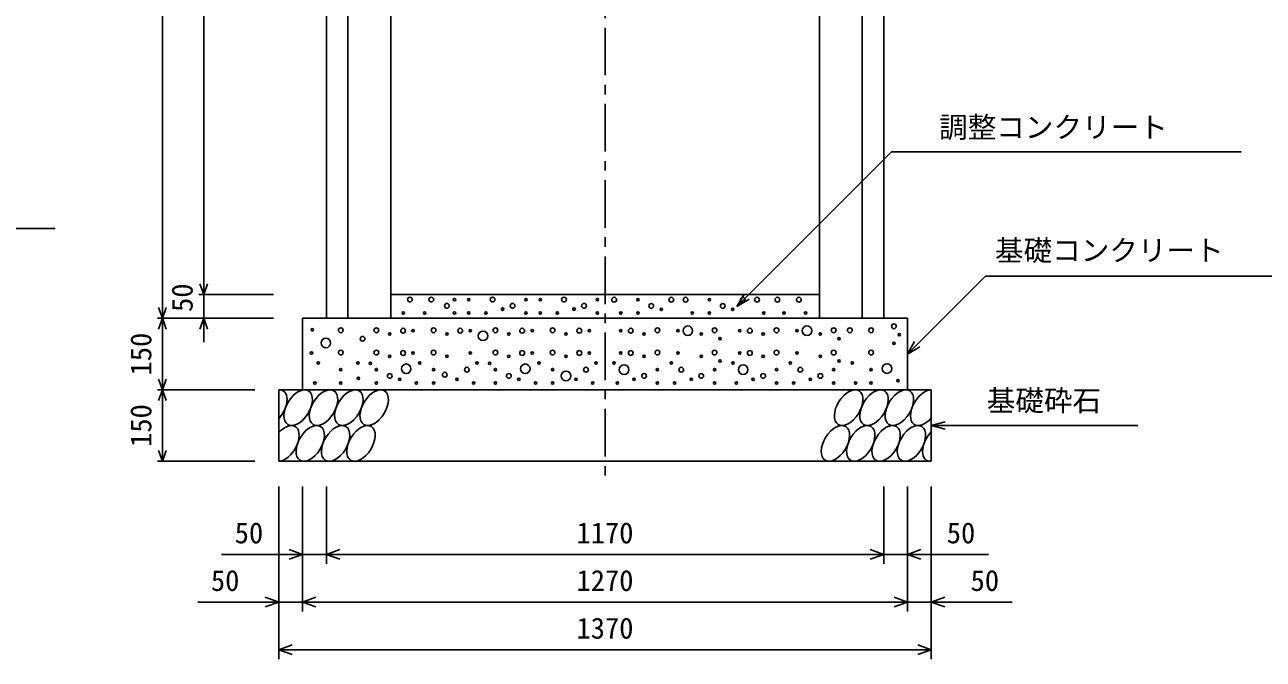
# Model space of a CAD drawing. Units: millimetres, scale not verified. Extents: x -16800 to 16800, y -5940 to 5940.
# Drawn here: x 4582 to 7182, y -2862 to -1531 of the extents above; entities that cross this region are included whole.
import ezdxf
from ezdxf.enums import TextEntityAlignment as Align

# ---------------------------------------------------------------- set-up
doc = ezdxf.new("R2010")
doc.units = ezdxf.units.MM
doc.header["$LTSCALE"] = 20
doc.linetypes.add('CHAIN1', pattern=[8, 5, -1, 1, -1])
for name, color, linetype, lineweight in [('0-0_DIM', 7, 'Continuous', 25), ('0-2_HATCH', 6, 'Continuous', 25), ('0-5_OUTLINE', 3, 'Continuous', 25)]:
    doc.layers.add(name, color=color, linetype=linetype, lineweight=lineweight)
doc.styles.add('ＭＳ ゴシック', font='')
doc.styles.get('ＭＳ ゴシック').set_extended_font_data('MS Gothic')

msp = doc.modelspace()

# ---------------------------------------------------------------- linework, layer by layer
at = {"layer": '0-0_DIM', "linetype": 'CHAIN1'}
msp.add_line((5800, -576.66), (5800, -2496.66), dxfattribs=at)
at = {"layer": '0-0_DIM'}
for p, q in [((4870.8, -626.66), (4870.8, -2146.66)), ((4957.46, -2096.66), (4957.46, -796.66)), ((6076.92, -2121.66), (6401.38, -1797.2)), ((6401.38, -1797.2), (7135.73, -1797.2)), ((3998.65, -1958.01), (4645.53, -1958.01)), ((6598.65, -2058.01), (6435, -2221.66)), ((6598.65, -2058.01), (7245.53, -2058.01)), ((4947.46, -2096.66), (5104.13, -2096.66)), ((4957.46, -2096.66), (4957.46, -2146.66)), ((6076.92, -2121.66), (6091.92, -2095.68)), ((6076.92, -2121.66), (6102.9, -2106.66)), ((4860.8, -2146.66), (5104.13, -2146.66)), ((4870.8, -2296.66), (4870.8, -2146.66)), ((4957.46, -2196.66), (4957.46, -2146.66)), ((6435, -2221.66), (6450, -2195.68)), ((6435, -2221.66), (6450, -2195.68)), ((6435, -2221.66), (6460.98, -2206.66)), ((6435, -2221.66), (6460.98, -2206.66)), ((4860.8, -2296.66), (5065, -2296.66)), ((4870.8, -2296.66), (4870.8, -2446.66)), ((6485, -2371.66), (6513.98, -2363.9)), ((6485, -2371.66), (6918.31, -2371.66)), ((6485, -2371.66), (6513.98, -2379.43)), ((4860.8, -2446.66), (5065, -2446.66)), ((5115, -2862.18), (5115, -2499.83)), ((5165, -2762.18), (5165, -2499.83)), ((5215, -2662.18), (5215, -2499.83)), ((6385, -2662.18), (6385, -2499.83)), ((6435, -2762.18), (6435, -2499.83)), ((6485, -2862.18), (6485, -2499.83)), ((4995, -2642.18), (5215, -2642.18)), ((5215, -2642.18), (6385, -2642.18)), ((6605, -2642.18), (6385, -2642.18)), ((4945, -2742.18), (5165, -2742.18)), ((5165, -2742.18), (6435, -2742.18)), ((6655, -2742.18), (6435, -2742.18)), ((5115, -2842.18), (6485, -2842.18))]:
    msp.add_line(p, q, dxfattribs=at)
for points in [[(4965.67, -2074.11), (4957.46, -2096.66), (4949.26, -2074.11)], [(4879.01, -2124.11), (4870.8, -2146.66), (4862.59, -2124.11)], [(4879.01, -2169.21), (4870.8, -2146.66), (4862.59, -2169.21)], [(4965.67, -2169.21), (4957.46, -2146.66), (4949.26, -2169.21)], [(4879.01, -2274.11), (4870.8, -2296.66), (4862.59, -2274.11)], [(4879.01, -2319.21), (4870.8, -2296.66), (4862.59, -2319.21)], [(4879.01, -2424.11), (4870.8, -2446.66), (4862.59, -2424.11)], [(5136.81, -2631.91), (5165, -2642.18), (5136.81, -2652.44)], [(5243.19, -2652.44), (5215, -2642.18), (5243.19, -2631.91)], [(6356.81, -2631.91), (6385, -2642.18), (6356.81, -2652.44)], [(6463.19, -2631.91), (6435, -2642.18), (6463.19, -2652.44)], [(5086.81, -2731.91), (5115, -2742.18), (5086.81, -2752.44)], [(5193.19, -2752.44), (5165, -2742.18), (5193.19, -2731.91)], [(6406.81, -2731.91), (6435, -2742.18), (6406.81, -2752.44)], [(6513.19, -2731.91), (6485, -2742.18), (6513.19, -2752.44)], [(5143.19, -2852.44), (5115, -2842.18), (5143.19, -2831.91)], [(6456.81, -2831.91), (6485, -2842.18), (6456.81, -2852.44)]]:
    msp.add_lwpolyline(points, dxfattribs=at)
at = {"layer": '0-2_HATCH'}
for centre, radius in [((5390.3, -2107.35), 5), ((5435.3, -2107.35), 5), ((5483.97, -2107.35), 2.5), ((5513.97, -2107.35), 2.5), ((5563.88, -2107.35), 5), ((5633.97, -2107.35), 2.5), ((5663.97, -2107.35), 2.5), ((5713.88, -2107.35), 5), ((5783.97, -2107.35), 2.5), ((5819.13, -2107.63), 5), ((5869.04, -2107.63), 2.5), ((5939.13, -2107.63), 5), ((5969.13, -2107.63), 5), ((6019.04, -2107.63), 2.5), ((6089.13, -2107.63), 5), ((6119.13, -2107.63), 5), ((6161.87, -2107.63), 5), ((6206.87, -2107.63), 5), ((5468.08, -2120.48), 5), ((5584.9, -2127.48), 2.5), ((5605.93, -2120.48), 5), ((5734.9, -2127.48), 2.5), ((5755.93, -2120.48), 5), ((5897.08, -2120.76), 5), ((5918.11, -2127.77), 2.5), ((6047.08, -2120.76), 5), ((6068.11, -2127.77), 2.5), ((5376.28, -2135.36), 2.5), ((5421.28, -2135.36), 2.5), ((5483.97, -2135.36), 2.5), ((5513.97, -2135.36), 2.5), ((5549.86, -2135.36), 2.5), ((5633.97, -2135.36), 2.5), ((5663.97, -2135.36), 2.5), ((5699.86, -2135.36), 2.5), ((5783.97, -2135.36), 2.5), ((5833.15, -2135.65), 2.5), ((5869.04, -2135.65), 2.5), ((5983.15, -2135.65), 2.5), ((6019.04, -2135.65), 2.5), ((6133.15, -2135.65), 2.5), ((6175.89, -2135.65), 2.5), ((6220.89, -2135.65), 2.5), ((5185.3, -2170.82), 2.5), ((5245.17, -2171.81), 5), ((5319.97, -2171.81), 5), ((5348.01, -2179.69), 2.5), ((5376.04, -2172.68), 5), ((5397.07, -2172.68), 2.5), ((5439.97, -2171.81), 5), ((5468.01, -2179.69), 2.5), ((5496.04, -2172.68), 5), ((5517.07, -2172.68), 2.5), ((5543.79, -2183.51), 10), ((5569.97, -2171.81), 5), ((5598.01, -2179.69), 2.5), ((5626.04, -2172.68), 5), ((5647.07, -2172.68), 2.5), ((5689.97, -2171.81), 5), ((5718.01, -2179.69), 2.5), ((5746.04, -2172.68), 5), ((5767.07, -2172.68), 2.5), ((5832.93, -2172.68), 2.5), ((5853.96, -2172.68), 5), ((5881.99, -2179.69), 2.5), ((5910.03, -2171.81), 5), ((5952.93, -2172.68), 2.5), ((5973.96, -2172.68), 10), ((6001.99, -2179.69), 2.5), ((6030.03, -2171.81), 5), ((6082.93, -2172.68), 2.5), ((6103.96, -2172.68), 5), ((6131.99, -2179.69), 2.5), ((6160.03, -2171.81), 5), ((6202.93, -2172.68), 2.5), ((6223.96, -2172.68), 10), ((6251.99, -2179.69), 2.5), ((6280.03, -2171.81), 5), ((6313.9, -2171.81), 5), ((6358.55, -2171.81), 5), ((6406.46, -2163.45), 5), ((6417.8, -2181.01), 2.5), ((5213.94, -2198.38), 10), ((5290.94, -2189.58), 5), ((6041.37, -2189.38), 2.5), ((6291.37, -2189.38), 2.5), ((6406.46, -2199.34), 2.5), ((5183.78, -2219.48), 2.5), ((5245.17, -2218.61), 5), ((5319.97, -2218.61), 5), ((5348.01, -2226.49), 2.5), ((5376.04, -2219.48), 5), ((5397.07, -2219.48), 2.5), ((5439.97, -2218.61), 5), ((5468.01, -2226.49), 2.5), ((5517.07, -2219.48), 2.5), ((5569.97, -2218.61), 5), ((5598.01, -2226.49), 2.5), ((5626.04, -2219.48), 5), ((5647.07, -2219.48), 2.5), ((5689.97, -2218.61), 5), ((5718.01, -2226.49), 2.5), ((5746.04, -2219.48), 5), ((5767.07, -2219.48), 2.5), ((5832.93, -2219.48), 2.5), ((5853.96, -2219.48), 5), ((5881.99, -2226.49), 2.5), ((5910.03, -2218.61), 5), ((5952.93, -2219.48), 2.5), ((6001.99, -2226.49), 2.5), ((6030.03, -2218.61), 5), ((6041.37, -2236.18), 2.5), ((6082.93, -2219.48), 2.5), ((6103.96, -2219.48), 5), ((6131.99, -2226.49), 2.5), ((6160.03, -2218.61), 5), ((6202.93, -2219.48), 2.5), ((6251.99, -2226.49), 2.5), ((6280.03, -2218.61), 5), ((6291.37, -2236.18), 2.5), ((6358.55, -2218.61), 5), ((5197.79, -2240.49), 2.5), ((5245.17, -2254.5), 2.5), ((5281.09, -2240.49), 2.5), ((5307.55, -2241.4), 2.5), ((5319.97, -2254.5), 2.5), ((5382.58, -2252.5), 10), ((5411.09, -2240.49), 2.5), ((5439.97, -2254.5), 2.5), ((5463.47, -2264.99), 5), ((5510.06, -2254.5), 5), ((5531.09, -2240.49), 2.5), ((5557.55, -2241.4), 2.5), ((5569.97, -2254.5), 2.5), ((5632.58, -2252.5), 10), ((5661.09, -2240.49), 2.5), ((5689.97, -2254.5), 2.5), ((5718.01, -2267.63), 10), ((5760.06, -2254.5), 5), ((5781.09, -2240.49), 2.5), ((5818.91, -2240.49), 2.5), ((5839.94, -2254.5), 10), ((5910.03, -2254.5), 2.5), ((5938.91, -2240.49), 2.5), ((5959.94, -2254.5), 5), ((6030.03, -2254.5), 2.5), ((6068.91, -2240.49), 2.5), ((6089.94, -2254.5), 10), ((6160.03, -2254.5), 2.5), ((6188.91, -2240.49), 2.5), ((6209.94, -2254.5), 5), ((6280.03, -2254.5), 2.5), ((6318.91, -2240.49), 2.5), ((6358.55, -2254.5), 2.5), ((6391.95, -2252.19), 10), ((5190.78, -2282.51), 2.5), ((5245.17, -2282.51), 2.5), ((5282.36, -2272.44), 2.5), ((5319.97, -2282.51), 2.5), ((5348.01, -2267.63), 5), ((5369.03, -2274.64), 2.5), ((5404.08, -2282.51), 2.5), ((5439.97, -2282.51), 2.5), ((5489.03, -2274.64), 2.5), ((5524.08, -2282.51), 2.5), ((5569.97, -2282.51), 2.5), ((5598.01, -2267.63), 5), ((5619.03, -2274.64), 2.5), ((5654.08, -2282.51), 2.5), ((5689.97, -2282.51), 2.5), ((5739.03, -2274.64), 2.5), ((5774.08, -2282.51), 2.5), ((5825.92, -2282.51), 2.5), ((5860.97, -2274.64), 2.5), ((5881.99, -2267.63), 5), ((5910.03, -2282.51), 2.5), ((5945.92, -2282.51), 2.5), ((5980.97, -2274.64), 2.5), ((6001.99, -2267.63), 5), ((6030.03, -2282.51), 2.5), ((6075.92, -2282.51), 2.5), ((6110.97, -2274.64), 2.5), ((6131.99, -2267.63), 5), ((6160.03, -2282.51), 2.5), ((6195.92, -2282.51), 2.5), ((6230.97, -2274.64), 2.5), ((6251.99, -2267.63), 5), ((6280.03, -2282.51), 2.5), ((6325.92, -2282.51), 2.5), ((6358.55, -2282.51), 2.5), ((6414.83, -2277.53), 2.5)]:
    msp.add_circle(centre, radius, dxfattribs=at)
for centre, start_param, end_param in [((5102.64, -2334.18), 4.385593, 6.6745444), ((6471.14, -2334.18), 0.3357715, 4.4411806), ((5127.96, -2409.17), 3.5111464, 7.548991), ((6496.46, -2409.17), 1.2110787, 3.5658734)]:
    msp.add_ellipse(centre, major_axis=(21.81, 35.31), ratio=0.5792, start_param=start_param, end_param=end_param, dxfattribs=at)
for centre in [(5155.84, -2334.18), (5209.05, -2334.18), (5262.26, -2334.18), (5315.47, -2334.18), (6311.51, -2334.18), (6364.72, -2334.18), (6417.93, -2334.18), (5181.16, -2409.17), (5234.37, -2409.17), (5287.58, -2409.17), (6283.63, -2409.17), (6336.84, -2409.17), (6390.04, -2409.17), (6443.25, -2409.17)]:
    msp.add_ellipse(centre, major_axis=(21.81, 35.31), ratio=0.5792, dxfattribs=at)
at = {"layer": '0-5_OUTLINE'}
for p, q in [((5215, -659.66), (5215, -2146.66)), ((6385, -659.66), (6385, -2146.66)), ((5260, -896.66), (5260, -2146.66)), ((6340, -896.66), (6340, -2146.66)), ((5350, -2146.66), (5350, -996.66)), ((6250, -2146.66), (6250, -996.66)), ((5350, -2096.66), (6250, -2096.66)), ((5165, -2146.66), (5165, -2296.66)), ((5165, -2146.66), (6435, -2146.66)), ((5350, -2146.66), (5215, -2146.66)), ((6250, -2146.66), (6385, -2146.66)), ((6435, -2146.66), (6435, -2296.66)), ((5115, -2296.66), (5115, -2446.66)), ((5115, -2296.66), (6485, -2296.66)), ((6485, -2296.66), (6485, -2446.66)), ((5115, -2446.66), (6485, -2446.66))]:
    msp.add_line(p, q, dxfattribs=at)

# ---------------------------------------------------------------- texts
at = {"layer": '0-0_DIM', "style": 'ＭＳ ゴシック'}
for s, p in [('調整コンクリート', (6501.38, -1780.77)), ('基礎コンクリート', (6618.65, -2039.27)), ('基礎砕石', (6601.32, -2354.49)), ('50', (5022.56, -2632.18)), ('1170', (5740, -2632.18)), ('50', (6517.44, -2632.18)), ('50', (4972.56, -2732.18)), ('1270', (5740, -2732.18)), ('50', (6567.44, -2732.18)), ('1370', (5740, -2832.18))]:
    msp.add_text(s, height=43.99, dxfattribs=at).set_placement(p, align=Align.BOTTOM_LEFT)
for s, p in [('50', (4947.46, -2133.33)), ('150', (4860.8, -2266.66)), ('150', (4860.8, -2416.66))]:
    msp.add_text(s, height=43.99, rotation=90, dxfattribs=at).set_placement(p, align=Align.BOTTOM_LEFT)

doc.saveas('drawing.dxf')
